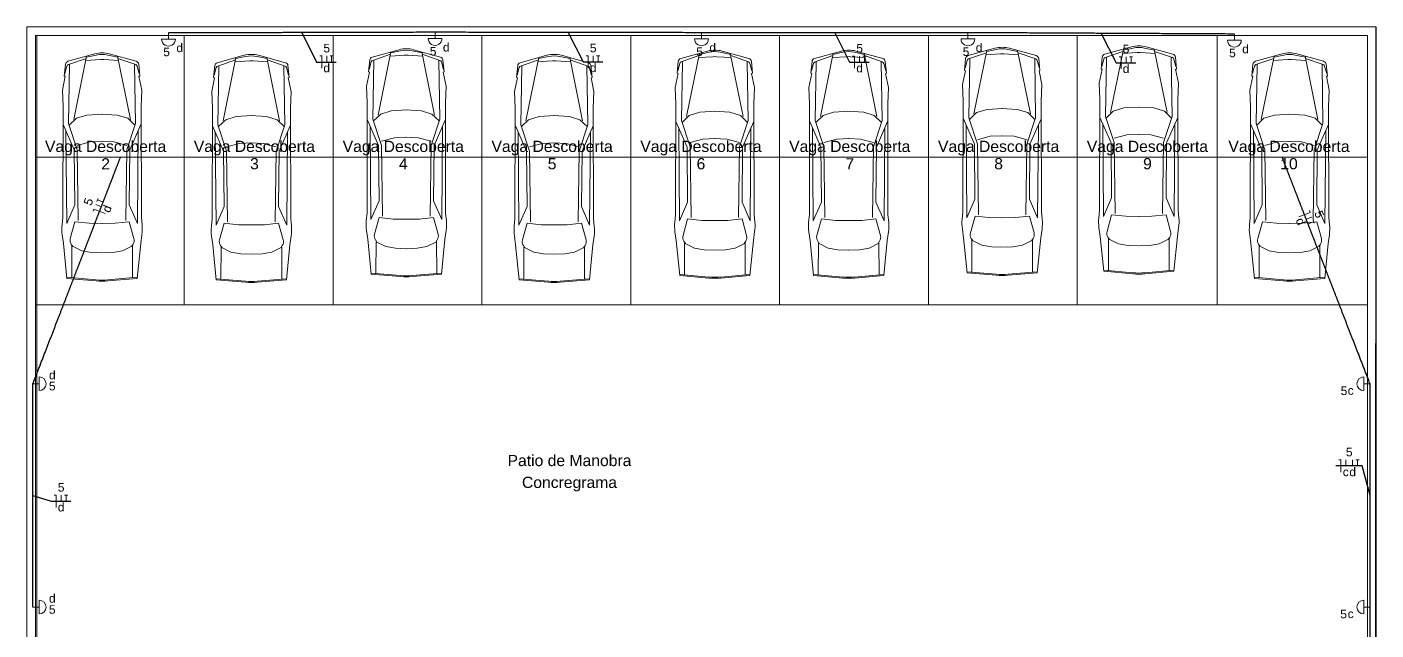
# Model space of a CAD drawing. Header units: inches. Extents: x -3 to 923, y -103 to 154.
# Drawn here: x 16.32 to 44.03, y 71.29 to 83.68 of the extents above; entities that cross this region are included whole.
import ezdxf

# ---------------------------------------------------------------- set-up
doc = ezdxf.new("R2010")
doc.units = ezdxf.units.IN
doc.header["$LTSCALE"] = 10
doc.header["$MEASUREMENT"] = 0
doc.linetypes.add('Dashed', pattern=[0.75, 0.5, -0.25])
for name, color, linetype, lineweight in [('BASE', 8, 'Continuous', 5), ('EL-Condutos', 4, 'Continuous', 30), ('EL-Fios', 9, 'Continuous', 20), ('EL-Textos fios', 2, 'Continuous', 30), ('EL-Textos pontos', 2, 'Continuous', 30), ('MOVEIS', 9, 'Continuous', 20), ('P-SIMBOL', 5, 'Continuous', 20), ('TEXTO', 2, 'Continuous', 20)]:
    doc.layers.add(name, color=color, linetype=linetype, lineweight=lineweight)
doc.styles.add('Arial', font='arial.ttf')

msp = doc.modelspace()

# ---------------------------------------------------------------- linework, layer by layer
msp.add_line((44.0078, 27.9408), (44.0308, 83.6808))
at = {"layer": 'BASE'}
for p, q in [((16.3168, 83.6808), (44.0308, 83.6808)), ((16.3168, 54.5708), (16.3168, 83.6808)), ((16.4898, 83.5078), (43.8578, 83.5078)), ((16.4898, 54.5708), (16.4898, 83.5078)), ((16.5171, 54.5708), (16.5171, 83.5078)), ((19.5473, 77.9698), (19.5473, 83.5078)), ((22.6048, 77.9698), (22.6048, 83.5078)), ((25.6623, 77.9698), (25.6623, 83.5078)), ((28.7198, 77.9698), (28.7198, 83.5078)), ((31.7778, 77.9698), (31.7778, 83.5078)), ((34.8353, 77.9698), (34.8353, 83.5078)), ((37.8928, 77.9698), (37.8928, 83.5078)), ((40.768, 77.9698), (40.768, 83.5078)), ((43.8578, 83.5078), (43.8578, 31.4023)), ((44.0308, 83.6808), (44.0308, 31.4023)), ((16.4898, 81.0078), (43.8578, 81.0078)), ((16.4898, 77.9698), (43.8578, 77.9698))]:
    msp.add_line(p, q, dxfattribs=at)
at = {"layer": 'EL-Condutos', "linetype": 'Continuous'}
for points in [[(24.7002, 83.5716), (24.4353, 83.5709), (24.1875, 83.5703), (23.9555, 83.5697), (23.7381, 83.5692), (23.5341, 83.5687), (23.3423, 83.5682), (23.1614, 83.5677), (22.9902, 83.5673), (22.8276, 83.5669), (22.6722, 83.5665), (22.523, 83.5661), (22.3786, 83.5657), (22.2378, 83.5654), (22.0995, 83.565), (21.9624, 83.5647), (21.8253, 83.5644), (21.687, 83.564), (21.5463, 83.5636), (21.4019, 83.5633), (21.2526, 83.5629), (21.0973, 83.5625), (20.9347, 83.5621), (20.7635, 83.5617), (20.5826, 83.5612), (20.3908, 83.5607), (20.1867, 83.5602), (19.9693, 83.5597), (19.7373, 83.5591), (19.4895, 83.5585), (19.2247, 83.5578)], [(30.1738, 83.5631), (29.909, 83.5635), (29.6613, 83.5639), (29.4294, 83.5643), (29.212, 83.5646), (29.0081, 83.5649), (28.8163, 83.5652), (28.6355, 83.5655), (28.4644, 83.5658), (28.3018, 83.566), (28.1465, 83.5662), (27.9973, 83.5665), (27.853, 83.5667), (27.7123, 83.5669), (27.574, 83.5671), (27.437, 83.5673), (27.2999, 83.5676), (27.1617, 83.5678), (27.021, 83.568), (26.8766, 83.5682), (26.7274, 83.5684), (26.5722, 83.5687), (26.4096, 83.5689), (26.2385, 83.5692), (26.0576, 83.5695), (25.8659, 83.5698), (25.6619, 83.5701), (25.4446, 83.5704), (25.2127, 83.5708), (24.9649, 83.5712), (24.7002, 83.5716)], [(35.6474, 83.5631), (35.3826, 83.5631), (35.1349, 83.5631), (34.903, 83.5631), (34.6856, 83.5631), (34.4817, 83.5631), (34.2899, 83.5631), (34.1091, 83.5631), (33.938, 83.5631), (33.7754, 83.5631), (33.6201, 83.5631), (33.4709, 83.5631), (33.3266, 83.5631), (33.1859, 83.5631), (33.0476, 83.5631), (32.9106, 83.5631), (32.7735, 83.5631), (32.6353, 83.5631), (32.4946, 83.5631), (32.3502, 83.5631), (32.201, 83.5631), (32.0458, 83.5631), (31.8832, 83.5631), (31.7121, 83.5631), (31.5312, 83.5631), (31.3395, 83.5631), (31.1355, 83.5631), (30.9182, 83.5631), (30.6863, 83.5631), (30.4385, 83.5631), (30.1738, 83.5631)], [(41.121, 83.5355), (40.8562, 83.5368), (40.6085, 83.5381), (40.3766, 83.5393), (40.1592, 83.5403), (39.9553, 83.5414), (39.7635, 83.5423), (39.5827, 83.5433), (39.4116, 83.5441), (39.249, 83.5449), (39.0937, 83.5457), (38.9445, 83.5465), (38.8002, 83.5472), (38.6595, 83.5479), (38.5212, 83.5486), (38.3842, 83.5493), (38.2471, 83.55), (38.1089, 83.5507), (37.9682, 83.5514), (37.8238, 83.5521), (37.6746, 83.5529), (37.5194, 83.5537), (37.3568, 83.5545), (37.1857, 83.5553), (37.0048, 83.5563), (36.8131, 83.5572), (36.6091, 83.5582), (36.3918, 83.5593), (36.1599, 83.5605), (35.9121, 83.5618), (35.6474, 83.5631)], [(16.4398, 71.7574), (16.4398, 71.9795), (16.4398, 72.1873), (16.4398, 72.3818), (16.4398, 72.5641), (16.4398, 72.7351), (16.4398, 72.896), (16.4398, 73.0476), (16.4398, 73.1911), (16.4398, 73.3275), (16.4398, 73.4577), (16.4398, 73.5829), (16.4398, 73.7039), (16.4398, 73.822), (16.4398, 73.9379), (16.4398, 74.0529), (16.4398, 74.1678), (16.4398, 74.2838), (16.4398, 74.4018), (16.4398, 74.5228), (16.4398, 74.648), (16.4398, 74.7782), (16.4398, 74.9146), (16.4398, 75.0581), (16.4398, 75.2098), (16.4398, 75.3706), (16.4398, 75.5417), (16.4398, 75.7239), (16.4398, 75.9185), (16.4398, 76.1262), (16.4398, 76.3483)], [(43.9078, 71.7579), (43.9078, 71.9799), (43.9078, 72.1876), (43.9078, 72.3821), (43.9078, 72.5643), (43.9078, 72.7353), (43.9078, 72.8961), (43.9078, 73.0478), (43.9078, 73.1912), (43.9078, 73.3276), (43.9078, 73.4578), (43.9078, 73.5829), (43.9078, 73.7039), (43.9078, 73.8219), (43.9078, 73.9378), (43.9078, 74.0528), (43.9078, 74.1677), (43.9078, 74.2836), (43.9078, 74.4016), (43.9078, 74.5226), (43.9078, 74.6477), (43.9078, 74.7779), (43.9078, 74.9143), (43.9078, 75.0577), (43.9078, 75.2094), (43.9078, 75.3702), (43.9078, 75.5412), (43.9078, 75.7234), (43.9078, 75.9179), (43.9078, 76.1256), (43.9078, 76.3476)], [(43.9078, 67.1606), (43.9078, 67.383), (43.9078, 67.591), (43.9078, 67.7858), (43.9078, 67.9684), (43.9078, 68.1397), (43.9078, 68.3007), (43.9078, 68.4526), (43.9078, 68.5963), (43.9078, 68.7329), (43.9078, 68.8633), (43.9078, 68.9886), (43.9078, 69.1099), (43.9078, 69.228), (43.9078, 69.3441), (43.9078, 69.4592), (43.9078, 69.5743), (43.9078, 69.6905), (43.9078, 69.8086), (43.9078, 69.9299), (43.9078, 70.0552), (43.9078, 70.1856), (43.9078, 70.3222), (43.9078, 70.4659), (43.9078, 70.6178), (43.9078, 70.7788), (43.9078, 70.9501), (43.9078, 71.1327), (43.9078, 71.3275), (43.9078, 71.5355), (43.9078, 71.7579)]]:
    msp.add_spline(points, degree=3, dxfattribs=at)
at = {"layer": 'EL-Condutos', "linetype": 'Dashed'}
for points in [[(16.4398, 76.3483), (16.5716, 76.6895), (16.6951, 77.0093), (16.8109, 77.309), (16.9196, 77.5903), (17.0216, 77.8546), (17.1178, 78.1034), (17.2085, 78.3383), (17.2944, 78.5606), (17.376, 78.7719), (17.454, 78.9738), (17.5288, 79.1676), (17.6012, 79.355), (17.6716, 79.5373), (17.7407, 79.7161), (17.809, 79.893), (17.8771, 80.0693), (17.9456, 80.2466), (18.0151, 80.4264), (18.086, 80.6101), (18.1592, 80.7994), (18.2349, 80.9956), (18.314, 81.2003), (18.3969, 81.415), (18.4843, 81.6411), (18.5767, 81.8802), (18.6746, 82.1338), (18.7787, 82.4034), (18.8896, 82.6904), (19.0078, 82.9963), (19.1339, 83.3227)], [(43.9078, 76.3476), (43.7759, 76.6878), (43.6523, 77.0066), (43.5364, 77.3055), (43.4277, 77.5859), (43.3255, 77.8494), (43.2293, 78.0975), (43.1386, 78.3316), (43.0526, 78.5533), (42.9709, 78.764), (42.8929, 78.9652), (42.818, 79.1585), (42.7456, 79.3453), (42.6751, 79.5271), (42.606, 79.7054), (42.5376, 79.8816), (42.4695, 80.0574), (42.4009, 80.2342), (42.3314, 80.4134), (42.2604, 80.5967), (42.1872, 80.7853), (42.1114, 80.981), (42.0323, 81.1851), (41.9493, 81.3991), (41.8619, 81.6246), (41.7694, 81.863), (41.6714, 82.1158), (41.5672, 82.3845), (41.4563, 82.6707), (41.338, 82.9757), (41.2118, 83.3011)]]:
    msp.add_spline(points, degree=3, dxfattribs=at)
at = {"layer": 'EL-Fios', "color": 5}
for p, q in [((22.3304, 83.0843), (22.3721, 83.0843)), ((22.3721, 82.8343), (22.3721, 83.0843)), ((22.4739, 82.9593), (22.4739, 83.0843)), ((22.5424, 83.0843), (22.6091, 83.0843)), ((22.5758, 82.9593), (22.5758, 83.0843)), ((27.805, 83.0869), (27.8466, 83.0869)), ((27.8466, 82.8369), (27.8466, 83.0869)), ((27.9485, 82.9619), (27.9485, 83.0869)), ((28.017, 83.0869), (28.0837, 83.0869)), ((28.0503, 82.9619), (28.0503, 83.0869)), ((33.2786, 83.0827), (33.3202, 83.0827)), ((33.3202, 82.8327), (33.3202, 83.0827)), ((33.4221, 82.9577), (33.4221, 83.0827)), ((33.4906, 83.0827), (33.5572, 83.0827)), ((33.5239, 82.9577), (33.5239, 83.0827)), ((38.7521, 83.0689), (38.7938, 83.0689)), ((38.7938, 82.8189), (38.7938, 83.0689)), ((38.8957, 82.9439), (38.8957, 83.0689)), ((38.9642, 83.0689), (39.0308, 83.0689)), ((38.9975, 82.9439), (38.9975, 83.0689)), ((17.7534, 80.096), (17.7775, 80.1582)), ((17.8821, 80.082), (17.7655, 80.1271)), ((17.677, 79.8982), (17.6921, 79.9371)), ((17.9253, 79.847), (17.6921, 79.9371)), ((17.8454, 79.987), (17.7288, 80.0321)), ((42.444, 79.7773), (42.6771, 79.8677)), ((42.662, 79.9066), (42.6771, 79.8677)), ((42.5973, 79.7276), (42.7139, 79.7727)), ((42.6342, 79.6326), (42.7507, 79.6778)), ((42.7387, 79.7089), (42.7628, 79.6467)), ((43.2663, 74.7825), (43.308, 74.7825)), ((43.308, 74.5325), (43.308, 74.7825)), ((43.4098, 74.6575), (43.4098, 74.7825)), ((43.551, 74.6575), (43.551, 74.7825)), ((43.6195, 74.7825), (43.6862, 74.7825)), ((43.6529, 74.6575), (43.6529, 74.7825)), ((16.8752, 74.0569), (16.9169, 74.0569)), ((16.9169, 73.8069), (16.9169, 74.0569)), ((17.0187, 73.9319), (17.0187, 74.0569)), ((17.0872, 74.0569), (17.1539, 74.0569)), ((17.1206, 73.9319), (17.1206, 74.0569))]:
    msp.add_line(p, q, dxfattribs=at)
at = {"layer": 'EL-Textos fios', "color": 3}
for p, q in [((21.9624, 83.5647), (22.2679, 82.9593)), ((27.437, 83.5673), (27.7425, 82.9619)), ((32.9106, 83.5631), (33.2161, 82.9577)), ((38.3842, 83.5493), (38.6896, 82.9439)), ((22.2679, 82.9593), (22.6716, 82.9593)), ((27.7425, 82.9619), (28.1462, 82.9619)), ((33.2161, 82.9577), (33.6197, 82.9577)), ((38.6896, 82.9439), (39.0933, 82.9439)), ((43.7487, 74.6575), (43.2038, 74.6575)), ((43.9078, 74.0527), (43.7487, 74.6575)), ((16.4398, 74.0528), (16.8127, 73.9319)), ((16.8127, 73.9319), (17.2164, 73.9319))]:
    msp.add_line(p, q, dxfattribs=at)
at = {"layer": 'MOVEIS'}
for p, q in [((23.4103, 83.0628), (23.9613, 83.2138)), ((23.7923, 83.1703), (23.5298, 81.8663)), ((23.7883, 83.1463), (23.9923, 83.1898)), ((24.4323, 83.1463), (24.2283, 83.1898)), ((24.8103, 83.0628), (24.2588, 83.2138)), ((24.4278, 83.1703), (24.6908, 81.8663)), ((29.7478, 83.0338), (30.2988, 83.1848)), ((30.1258, 83.1173), (30.3298, 83.1608)), ((30.7698, 83.1173), (30.5658, 83.1608)), ((31.1478, 83.0338), (30.5963, 83.1848)), ((32.4968, 83.0338), (33.0478, 83.1848)), ((32.8748, 83.1173), (33.0788, 83.1608)), ((33.5188, 83.1173), (33.3148, 83.1608)), ((33.8968, 83.0338), (33.3458, 83.1848)), ((35.6508, 83.0918), (36.2023, 83.2428)), ((36.0258, 83.1498), (35.6603, 83.0228)), ((36.0333, 83.1993), (35.7703, 81.8953)), ((36.0288, 83.1753), (36.2333, 83.2188)), ((36.6733, 83.1753), (36.4693, 83.2188)), ((37.0513, 83.0918), (36.4998, 83.2428)), ((36.6688, 83.1993), (36.9318, 81.8953)), ((36.6763, 83.1498), (37.0418, 83.0228)), ((38.4578, 83.1203), (39.0093, 83.2718)), ((38.8328, 83.1788), (38.4673, 83.0513)), ((38.8403, 83.2278), (38.5778, 81.9238)), ((39.1233, 83.1568), (38.8228, 83.1383)), ((38.8358, 83.2038), (39.0403, 83.2478)), ((39.1928, 83.1568), (39.4933, 83.1383)), ((39.4803, 83.2038), (39.2763, 83.2478)), ((39.8583, 83.1203), (39.3068, 83.2718)), ((39.4758, 83.2278), (39.7388, 81.9238)), ((39.4833, 83.1788), (39.8493, 83.0513)), ((17.0833, 82.6713), (17.1078, 82.9153)), ((17.1388, 82.8748), (17.0963, 82.7213)), ((17.1593, 82.9758), (17.7108, 83.1268)), ((17.5343, 83.0343), (17.1688, 82.9068)), ((17.1918, 82.9093), (17.1728, 81.6988)), ((17.5418, 83.0833), (17.2788, 81.7793)), ((17.8248, 83.0123), (17.5243, 82.9938)), ((17.5373, 83.0593), (17.7418, 83.1028)), ((17.8943, 83.0123), (18.1948, 82.9938)), ((18.1818, 83.0593), (17.9773, 83.1028)), ((18.5598, 82.9758), (18.0083, 83.1268)), ((18.1773, 83.0833), (18.4403, 81.7793)), ((18.1848, 83.0343), (18.5503, 82.9068)), ((18.5273, 82.9093), (18.5463, 81.6988)), ((18.5803, 82.8748), (18.6228, 82.7213)), ((18.6358, 82.6713), (18.6113, 82.9153)), ((20.1508, 82.6423), (20.1753, 82.8863)), ((20.2268, 82.9468), (20.7783, 83.0978)), ((20.6018, 83.0053), (20.2358, 82.8778)), ((20.2593, 82.8803), (20.2403, 81.6698)), ((20.6093, 83.0543), (20.3463, 81.7503)), ((20.8923, 82.9833), (20.5918, 82.9648)), ((20.6048, 83.0303), (20.8088, 83.0738)), ((20.9618, 82.9833), (21.2623, 82.9648)), ((21.2493, 83.0303), (21.0448, 83.0738)), ((21.6273, 82.9468), (21.0758, 83.0978)), ((21.2448, 83.0543), (21.5073, 81.7503)), ((21.2523, 83.0053), (21.6178, 82.8778)), ((21.5948, 82.8803), (21.6138, 81.6698)), ((21.7033, 82.6423), (21.6783, 82.8863)), ((23.3338, 82.7583), (23.3588, 83.0018)), ((23.3898, 82.9618), (23.3473, 82.8083)), ((23.7848, 83.1213), (23.4193, 82.9938)), ((23.4428, 82.9958), (23.4233, 81.7853)), ((24.0758, 83.0988), (23.7748, 83.0803)), ((24.1448, 83.0988), (24.4453, 83.0803)), ((24.4358, 83.1213), (24.8013, 82.9938)), ((24.7778, 82.9958), (24.7968, 81.7853)), ((24.8308, 82.9618), (24.8733, 82.8083)), ((24.8863, 82.7583), (24.8618, 83.0018)), ((26.3723, 82.6423), (26.3973, 82.8863)), ((26.4488, 82.9468), (26.9998, 83.0978)), ((26.8233, 83.0053), (26.4578, 82.8778)), ((26.4813, 82.8803), (26.4618, 81.6698)), ((26.8308, 83.0543), (26.5683, 81.7503)), ((27.1143, 82.9833), (26.8133, 82.9648)), ((26.8268, 83.0303), (27.0308, 83.0738)), ((27.1833, 82.9833), (27.4838, 82.9648)), ((27.4708, 83.0303), (27.2668, 83.0738)), ((27.8488, 82.9468), (27.2978, 83.0978)), ((27.4663, 83.0543), (27.7293, 81.7503)), ((27.4743, 83.0053), (27.8398, 82.8778)), ((27.8163, 82.8803), (27.8353, 81.6698)), ((27.9248, 82.6423), (27.9003, 82.8863)), ((29.6713, 82.7293), (29.6963, 82.9728)), ((29.7268, 82.9328), (29.6848, 82.7793)), ((30.1223, 83.0923), (29.7568, 82.9648)), ((29.7803, 82.9668), (29.7608, 81.7563)), ((30.1298, 83.1413), (29.8673, 81.8373)), ((30.4133, 83.0698), (30.1123, 83.0513)), ((30.4823, 83.0698), (30.7828, 83.0513)), ((30.7653, 83.1413), (31.0283, 81.8373)), ((30.7733, 83.0923), (31.1388, 82.9648)), ((31.1153, 82.9668), (31.1343, 81.7563)), ((31.1683, 82.9328), (31.2108, 82.7793)), ((31.2238, 82.7293), (31.1993, 82.9728)), ((32.4208, 82.7293), (32.4453, 82.9728)), ((32.4763, 82.9328), (32.4338, 82.7793)), ((32.8713, 83.0923), (32.5058, 82.9648)), ((32.5293, 82.9668), (32.5103, 81.7563)), ((32.8793, 83.1413), (32.6163, 81.8373)), ((33.1623, 83.0698), (32.8618, 83.0513)), ((33.2313, 83.0698), (33.5323, 83.0513)), ((33.5148, 83.1413), (33.7773, 81.8373)), ((33.5223, 83.0923), (33.8878, 82.9648)), ((33.8643, 82.9668), (33.8838, 81.7563)), ((33.9173, 82.9328), (33.9598, 82.7793)), ((33.9733, 82.7293), (33.9483, 82.9728)), ((35.5748, 82.7868), (35.5993, 83.0308)), ((35.6303, 82.9908), (35.5878, 82.8373)), ((35.6833, 83.0248), (35.6643, 81.8143)), ((36.3163, 83.1278), (36.0158, 83.1093)), ((36.3858, 83.1278), (36.6863, 83.1093)), ((37.0188, 83.0248), (37.0378, 81.8143)), ((37.0718, 82.9908), (37.1143, 82.8373)), ((37.1273, 82.7868), (37.1028, 83.0308)), ((38.3818, 82.8158), (38.4068, 83.0598)), ((38.4373, 83.0198), (38.3948, 82.8658)), ((38.4908, 83.0538), (38.4713, 81.8433)), ((39.8258, 83.0538), (39.8448, 81.8433)), ((39.8788, 83.0198), (39.9213, 82.8658)), ((39.9343, 82.8158), (39.9098, 83.0598)), ((41.4783, 82.6713), (41.5028, 82.9153)), ((41.5338, 82.8748), (41.4913, 82.7213)), ((41.5543, 82.9758), (42.1058, 83.1268)), ((41.9293, 83.0343), (41.5638, 82.9068)), ((41.5868, 82.9093), (41.5678, 81.6988)), ((41.9368, 83.0833), (41.6738, 81.7793)), ((42.2198, 83.0123), (41.9193, 82.9938)), ((41.9323, 83.0593), (42.1368, 83.1028)), ((42.2893, 83.0123), (42.5898, 82.9938)), ((42.5768, 83.0593), (42.3723, 83.1028)), ((42.9548, 82.9758), (42.4033, 83.1268)), ((42.5723, 83.0833), (42.8353, 81.7793)), ((42.5798, 83.0343), (42.9453, 82.9068)), ((42.9223, 82.9093), (42.9413, 81.6988)), ((42.9753, 82.8748), (43.0178, 82.7213)), ((43.0308, 82.6713), (43.0063, 82.9153)), ((17.0438, 82.3803), (17.1033, 82.6663)), ((17.1033, 82.6663), (17.0833, 82.6713)), ((18.6158, 82.6663), (18.6358, 82.6713)), ((18.6748, 82.3803), (18.6158, 82.6663)), ((20.1113, 82.3513), (20.1708, 82.6373)), ((20.1708, 82.6373), (20.1508, 82.6423)), ((20.2063, 82.8458), (20.1638, 82.6923)), ((21.6478, 82.8458), (21.6903, 82.6923)), ((21.6833, 82.6373), (21.7033, 82.6423)), ((21.7423, 82.3513), (21.6833, 82.6373)), ((23.2948, 82.4673), (23.3543, 82.7533)), ((23.3543, 82.7533), (23.3338, 82.7583)), ((24.8663, 82.7533), (24.8863, 82.7583)), ((24.9258, 82.4673), (24.8663, 82.7533)), ((26.3333, 82.3513), (26.3928, 82.6373)), ((26.3928, 82.6373), (26.3723, 82.6423)), ((26.4278, 82.8458), (26.3858, 82.6923)), ((27.8693, 82.8458), (27.9118, 82.6923)), ((27.9048, 82.6373), (27.9248, 82.6423)), ((27.9643, 82.3513), (27.9048, 82.6373)), ((29.6323, 82.4383), (29.6913, 82.7243)), ((29.6913, 82.7243), (29.6713, 82.7293)), ((31.2038, 82.7243), (31.2238, 82.7293)), ((31.2633, 82.4383), (31.2038, 82.7243)), ((32.3813, 82.4383), (32.4408, 82.7243)), ((32.4408, 82.7243), (32.4208, 82.7293)), ((33.9528, 82.7243), (33.9733, 82.7293)), ((34.0123, 82.4383), (33.9528, 82.7243)), ((35.5358, 82.4963), (35.5948, 82.7823)), ((35.5948, 82.7823), (35.5748, 82.7868)), ((37.1073, 82.7823), (37.1273, 82.7868)), ((37.1668, 82.4963), (37.1073, 82.7823)), ((38.3428, 82.5253), (38.4018, 82.8113)), ((38.4018, 82.8113), (38.3818, 82.8158)), ((39.9143, 82.8113), (39.9343, 82.8158)), ((39.9738, 82.5253), (39.9143, 82.8113)), ((41.4393, 82.3803), (41.4983, 82.6663)), ((41.4983, 82.6663), (41.4783, 82.6713)), ((43.0108, 82.6663), (43.0308, 82.6713)), ((43.0703, 82.3803), (43.0108, 82.6663)), ((17.0583, 82.0428), (17.0438, 82.3803)), ((18.6608, 82.0428), (18.6748, 82.3803)), ((20.1253, 82.0138), (20.1113, 82.3513)), ((21.7283, 82.0138), (21.7423, 82.3513)), ((23.3088, 82.1293), (23.2948, 82.4673)), ((24.9118, 82.1293), (24.9258, 82.4673)), ((26.3473, 82.0138), (26.3333, 82.3513)), ((27.9503, 82.0138), (27.9643, 82.3513)), ((29.6463, 82.1003), (29.6323, 82.4383)), ((31.2493, 82.1003), (31.2633, 82.4383)), ((32.3953, 82.1003), (32.3813, 82.4383)), ((33.9983, 82.1003), (34.0123, 82.4383)), ((35.5498, 82.1583), (35.5358, 82.4963)), ((37.1528, 82.1583), (37.1668, 82.4963)), ((38.3568, 82.1873), (38.3428, 82.5253)), ((39.9598, 82.1873), (39.9738, 82.5253)), ((41.4533, 82.0428), (41.4393, 82.3803)), ((43.0558, 82.0428), (43.0703, 82.3803)), ((17.0518, 79.7648), (17.0583, 82.0428)), ((18.6673, 79.7648), (18.6608, 82.0428)), ((23.3028, 79.8518), (23.3088, 82.1293)), ((24.9178, 79.8518), (24.9118, 82.1293)), ((29.6403, 79.8228), (29.6463, 82.1003)), ((31.2553, 79.8228), (31.2493, 82.1003)), ((32.3893, 79.8228), (32.3953, 82.1003)), ((34.0048, 79.8228), (33.9983, 82.1003)), ((35.5433, 79.8808), (35.5498, 82.1583)), ((37.1588, 79.8808), (37.1528, 82.1583)), ((38.3503, 79.9093), (38.3568, 82.1873)), ((39.1733, 82.0343), (38.8473, 82.0163)), ((39.1433, 82.0343), (39.4688, 82.0163)), ((39.9658, 79.9093), (39.9598, 82.1873)), ((41.4468, 79.7648), (41.4533, 82.0428)), ((43.0623, 79.7648), (43.0558, 82.0428)), ((17.3328, 81.8038), (17.1863, 81.6623)), ((17.5488, 81.8713), (17.3328, 81.8038)), ((17.8743, 81.8893), (17.5488, 81.8713)), ((17.8443, 81.8893), (18.1703, 81.8713)), ((18.1703, 81.8713), (18.3863, 81.8038)), ((18.3863, 81.8038), (18.5328, 81.6623)), ((20.1193, 79.7358), (20.1253, 82.0138)), ((20.4003, 81.7748), (20.2538, 81.6333)), ((20.6163, 81.8423), (20.4003, 81.7748)), ((20.9418, 81.8603), (20.6163, 81.8423)), ((20.9118, 81.8603), (21.2378, 81.8423)), ((21.2378, 81.8423), (21.4538, 81.7748)), ((21.4538, 81.7748), (21.6003, 81.6333)), ((21.7348, 79.7358), (21.7283, 82.0138)), ((23.3123, 81.7638), (23.5398, 81.2418)), ((23.4233, 81.7853), (23.6013, 81.2448)), ((23.5833, 81.8908), (23.4368, 81.7488)), ((23.7993, 81.9583), (23.5833, 81.8908)), ((24.1253, 81.9763), (23.7993, 81.9583)), ((24.0953, 81.9763), (24.4213, 81.9583)), ((24.4213, 81.9583), (24.6373, 81.8908)), ((24.7968, 81.7853), (24.6188, 81.2448)), ((24.6373, 81.8908), (24.7838, 81.7488)), ((24.9083, 81.7638), (24.6808, 81.2418)), ((26.3413, 79.7358), (26.3473, 82.0138)), ((26.6218, 81.7748), (26.4753, 81.6333)), ((26.8378, 81.8423), (26.6218, 81.7748)), ((27.1638, 81.8603), (26.8378, 81.8423)), ((27.1338, 81.8603), (27.4593, 81.8423)), ((27.4593, 81.8423), (27.6753, 81.7748)), ((27.6753, 81.7748), (27.8223, 81.6333)), ((27.9563, 79.7358), (27.9503, 82.0138)), ((29.9208, 81.8618), (29.7743, 81.7198)), ((30.1368, 81.9293), (29.9208, 81.8618)), ((30.4628, 81.9473), (30.1368, 81.9293)), ((30.4328, 81.9473), (30.7583, 81.9293)), ((30.7583, 81.9293), (30.9743, 81.8618)), ((30.9743, 81.8618), (31.1213, 81.7198)), ((32.6703, 81.8618), (32.5233, 81.7198)), ((32.8858, 81.9293), (32.6703, 81.8618)), ((33.2118, 81.9473), (32.8858, 81.9293)), ((33.1818, 81.9473), (33.5078, 81.9293)), ((33.5078, 81.9293), (33.7238, 81.8618)), ((33.7238, 81.8618), (33.8703, 81.7198)), ((35.5533, 81.7928), (35.7808, 81.2708)), ((35.6643, 81.8143), (35.8423, 81.2738)), ((35.8243, 81.9198), (35.6778, 81.7778)), ((36.0403, 81.9873), (35.8243, 81.9198)), ((36.3663, 82.0053), (36.0403, 81.9873)), ((36.3363, 82.0053), (36.6618, 81.9873)), ((36.6618, 81.9873), (36.8778, 81.9198)), ((37.0378, 81.8143), (36.8598, 81.2738)), ((36.8778, 81.9198), (37.0243, 81.7778)), ((37.1493, 81.7928), (36.9218, 81.2708)), ((38.3603, 81.8218), (38.5878, 81.2998)), ((38.4713, 81.8433), (38.6493, 81.3028)), ((38.6313, 81.9483), (38.4848, 81.8068)), ((38.8473, 82.0163), (38.6313, 81.9483)), ((39.4688, 82.0163), (39.6848, 81.9483)), ((39.8448, 81.8433), (39.6668, 81.3028)), ((39.6848, 81.9483), (39.8313, 81.8068)), ((39.9563, 81.8218), (39.7288, 81.2998)), ((41.7278, 81.8038), (41.5813, 81.6623)), ((41.9438, 81.8713), (41.7278, 81.8038)), ((42.2698, 81.8893), (41.9438, 81.8713)), ((42.2393, 81.8893), (42.5653, 81.8713)), ((42.5653, 81.8713), (42.7813, 81.8038)), ((42.7813, 81.8038), (42.9278, 81.6623)), ((17.0618, 81.6773), (17.2893, 81.1548)), ((17.1333, 79.6393), (17.1168, 81.5503)), ((17.1728, 81.6988), (17.3508, 81.1578)), ((18.5463, 81.6988), (18.3683, 81.1578)), ((18.6573, 81.6773), (18.4298, 81.1548)), ((18.5858, 79.6393), (18.6023, 81.5503)), ((20.1288, 81.6483), (20.3563, 81.1258)), ((20.2008, 79.6103), (20.1843, 81.5213)), ((20.2403, 81.6698), (20.4183, 81.1288)), ((21.6138, 81.6698), (21.4358, 81.1288)), ((21.7248, 81.6483), (21.4973, 81.1258)), ((21.6533, 79.6103), (21.6693, 81.5213)), ((23.3838, 79.7263), (23.3678, 81.6368)), ((24.8363, 79.7263), (24.8528, 81.6368)), ((26.3508, 81.6483), (26.5783, 81.1258)), ((26.4223, 79.6103), (26.4063, 81.5213)), ((26.4618, 81.6698), (26.6398, 81.1288)), ((27.8353, 81.6698), (27.6578, 81.1288)), ((27.9468, 81.6483), (27.7193, 81.1258)), ((27.8748, 79.6103), (27.8913, 81.5213)), ((29.6498, 81.7348), (29.8773, 81.2128)), ((29.7213, 79.6973), (29.7053, 81.6083)), ((29.7608, 81.7563), (29.9388, 81.2158)), ((31.1343, 81.7563), (30.9563, 81.2158)), ((31.2458, 81.7348), (31.0183, 81.2128)), ((31.1738, 79.6973), (31.1903, 81.6083)), ((32.3988, 81.7348), (32.6263, 81.2128)), ((32.4708, 79.6973), (32.4543, 81.6083)), ((32.5103, 81.7563), (32.6878, 81.2158)), ((33.8838, 81.7563), (33.7058, 81.2158)), ((33.9948, 81.7348), (33.7673, 81.2128)), ((33.9233, 79.6973), (33.9393, 81.6083)), ((35.6248, 79.7548), (35.6088, 81.6658)), ((37.0773, 79.7548), (37.0938, 81.6658)), ((38.4318, 79.7838), (38.4158, 81.6948)), ((39.8843, 79.7838), (39.9008, 81.6948)), ((41.4568, 81.6773), (41.6843, 81.1548)), ((41.5283, 79.6393), (41.5118, 81.5503)), ((41.5678, 81.6988), (41.7458, 81.1578)), ((42.9413, 81.6988), (42.7633, 81.1578)), ((43.0523, 81.6773), (42.8248, 81.1548)), ((42.9808, 79.6393), (42.9973, 81.5503)), ((17.6143, 81.3178), (17.3493, 81.2478)), ((17.8713, 81.3278), (17.6143, 81.3178)), ((17.8473, 81.3278), (18.1048, 81.3178)), ((18.1048, 81.3178), (18.3693, 81.2478)), ((20.6818, 81.2888), (20.4168, 81.2188)), ((20.9388, 81.2988), (20.6818, 81.2888)), ((20.9148, 81.2988), (21.1723, 81.2888)), ((21.1723, 81.2888), (21.4368, 81.2188)), ((23.5398, 81.2418), (23.5508, 80.1093)), ((23.8653, 81.4048), (23.6003, 81.3348)), ((23.6013, 81.2448), (23.6223, 79.7903)), ((24.1223, 81.4148), (23.8653, 81.4048)), ((24.0983, 81.4148), (24.3553, 81.4048)), ((24.3553, 81.4048), (24.6203, 81.3348)), ((24.6188, 81.2448), (24.5983, 79.7903)), ((24.6808, 81.2418), (24.6698, 80.1093)), ((26.9038, 81.2888), (26.6388, 81.2188)), ((27.1608, 81.2988), (26.9038, 81.2888)), ((27.1368, 81.2988), (27.3938, 81.2888)), ((27.3938, 81.2888), (27.6588, 81.2188)), ((29.8773, 81.2128), (29.8883, 80.0803)), ((30.2028, 81.3758), (29.9378, 81.3058)), ((29.9388, 81.2158), (29.9598, 79.7613)), ((30.4598, 81.3858), (30.2028, 81.3758)), ((30.4358, 81.3858), (30.6928, 81.3758)), ((30.6928, 81.3758), (30.9578, 81.3058)), ((30.9563, 81.2158), (30.9358, 79.7613)), ((31.0183, 81.2128), (31.0073, 80.0803)), ((32.6263, 81.2128), (32.6373, 80.0803)), ((32.9518, 81.3758), (32.6868, 81.3058)), ((32.6878, 81.2158), (32.7088, 79.7613)), ((33.2088, 81.3858), (32.9518, 81.3758)), ((33.1848, 81.3858), (33.4418, 81.3758)), ((33.4418, 81.3758), (33.7068, 81.3058)), ((33.7058, 81.2158), (33.6848, 79.7613)), ((33.7673, 81.2128), (33.7563, 80.0803)), ((35.7808, 81.2708), (35.7913, 80.1383)), ((36.1063, 81.4338), (35.8413, 81.3638)), ((35.8423, 81.2738), (35.8633, 79.8193)), ((36.3633, 81.4438), (36.1063, 81.4338)), ((36.3393, 81.4438), (36.5963, 81.4338)), ((36.5963, 81.4338), (36.8613, 81.3638)), ((36.8598, 81.2738), (36.8393, 79.8193)), ((36.9218, 81.2708), (36.9108, 80.1383)), ((38.5878, 81.2998), (38.5988, 80.1668)), ((38.9133, 81.4623), (38.6483, 81.3928)), ((38.6493, 81.3028), (38.6703, 79.8483)), ((39.1703, 81.4728), (38.9133, 81.4623)), ((39.1463, 81.4728), (39.4033, 81.4623)), ((39.4033, 81.4623), (39.6683, 81.3928)), ((39.6668, 81.3028), (39.6463, 79.8483)), ((39.7288, 81.2998), (39.7178, 80.1668)), ((42.0093, 81.3178), (41.7448, 81.2478)), ((42.2668, 81.3278), (42.0093, 81.3178)), ((42.2428, 81.3278), (42.4998, 81.3178)), ((42.4998, 81.3178), (42.7648, 81.2478)), ((17.2893, 81.1548), (17.2998, 80.0223)), ((17.3508, 81.1578), (17.3713, 79.7033)), ((18.3683, 81.1578), (18.3478, 79.7033)), ((18.4298, 81.1548), (18.4193, 80.0223)), ((20.3563, 81.1258), (20.3673, 79.9933)), ((20.4183, 81.1288), (20.4388, 79.6743)), ((21.4358, 81.1288), (21.4148, 79.6743)), ((21.4973, 81.1258), (21.4863, 79.9933)), ((26.5783, 81.1258), (26.5893, 79.9933)), ((26.6398, 81.1288), (26.6608, 79.6743)), ((27.6578, 81.1288), (27.6368, 79.6743)), ((27.7193, 81.1258), (27.7083, 79.9933)), ((41.6843, 81.1548), (41.6948, 80.0223)), ((41.7458, 81.1578), (41.7663, 79.7033)), ((42.7633, 81.1578), (42.7428, 79.7033)), ((42.8248, 81.1548), (42.8143, 80.0223)), ((23.5508, 80.1093), (23.3838, 79.7263)), ((24.6698, 80.1093), (24.8363, 79.7263)), ((35.7913, 80.1383), (35.6248, 79.7548)), ((36.9108, 80.1383), (37.0773, 79.7548)), ((38.5988, 80.1668), (38.4318, 79.7838)), ((39.7178, 80.1668), (39.8843, 79.7838)), ((17.2998, 80.0223), (17.1333, 79.6393)), ((18.4193, 80.0223), (18.5858, 79.6393)), ((20.3673, 79.9933), (20.2008, 79.6103)), ((21.4863, 79.9933), (21.6533, 79.6103)), ((23.2873, 79.6998), (23.3028, 79.8518)), ((24.9328, 79.6998), (24.9178, 79.8518)), ((26.5893, 79.9933), (26.4223, 79.6103)), ((27.7083, 79.9933), (27.8748, 79.6103)), ((29.6248, 79.6713), (29.6403, 79.8228)), ((29.8883, 80.0803), (29.7213, 79.6973)), ((31.0073, 80.0803), (31.1738, 79.6973)), ((31.2703, 79.6713), (31.2553, 79.8228)), ((32.3743, 79.6713), (32.3893, 79.8228)), ((32.6373, 80.0803), (32.4708, 79.6973)), ((33.7563, 80.0803), (33.9233, 79.6973)), ((34.0193, 79.6713), (34.0048, 79.8228)), ((35.5283, 79.7288), (35.5433, 79.8808)), ((37.1738, 79.7288), (37.1588, 79.8808)), ((38.3353, 79.7578), (38.3503, 79.9093)), ((38.5998, 79.8223), (38.5048, 79.4788)), ((38.8908, 79.7903), (38.5998, 79.8223)), ((39.4253, 79.7903), (39.7163, 79.8223)), ((39.7163, 79.8223), (39.8118, 79.4788)), ((39.9808, 79.7578), (39.9658, 79.9093)), ((41.6948, 80.0223), (41.5283, 79.6393)), ((42.8143, 80.0223), (42.9808, 79.6393)), ((17.0368, 79.6133), (17.0518, 79.7648)), ((17.3013, 79.6778), (17.2058, 79.3338)), ((17.5923, 79.6458), (17.3013, 79.6778)), ((17.8683, 79.6423), (17.5923, 79.6458)), ((17.8503, 79.6423), (18.1268, 79.6458)), ((18.1268, 79.6458), (18.4178, 79.6778)), ((18.4178, 79.6778), (18.5128, 79.3338)), ((18.6823, 79.6133), (18.6673, 79.7648)), ((20.1043, 79.5843), (20.1193, 79.7358)), ((20.3688, 79.6488), (20.2733, 79.3048)), ((20.6598, 79.6168), (20.3688, 79.6488)), ((20.9358, 79.6133), (20.6598, 79.6168)), ((20.9178, 79.6133), (21.1943, 79.6168)), ((21.1943, 79.6168), (21.4853, 79.6488)), ((21.4853, 79.6488), (21.5803, 79.3048)), ((21.7498, 79.5843), (21.7348, 79.7358)), ((23.5518, 79.7643), (23.4568, 79.4208)), ((23.8428, 79.7323), (23.5518, 79.7643)), ((24.1193, 79.7293), (23.8428, 79.7323)), ((24.1013, 79.7293), (24.3773, 79.7323)), ((24.3773, 79.7323), (24.6683, 79.7643)), ((24.6683, 79.7643), (24.7638, 79.4208)), ((26.3263, 79.5843), (26.3413, 79.7358)), ((26.5903, 79.6488), (26.4953, 79.3048)), ((26.8813, 79.6168), (26.5903, 79.6488)), ((27.1578, 79.6133), (26.8813, 79.6168)), ((27.1398, 79.6133), (27.4158, 79.6168)), ((27.4158, 79.6168), (27.7068, 79.6488)), ((27.7068, 79.6488), (27.8023, 79.3048)), ((27.9713, 79.5843), (27.9563, 79.7358)), ((29.8893, 79.7353), (29.7943, 79.3918)), ((30.1803, 79.7038), (29.8893, 79.7353)), ((30.4568, 79.7003), (30.1803, 79.7038)), ((30.4388, 79.7003), (30.7148, 79.7038)), ((30.7148, 79.7038), (31.0058, 79.7353)), ((31.0058, 79.7353), (31.1013, 79.3918)), ((32.6388, 79.7353), (32.5433, 79.3918)), ((32.9298, 79.7038), (32.6388, 79.7353)), ((33.2058, 79.7003), (32.9298, 79.7038)), ((33.1878, 79.7003), (33.4643, 79.7038)), ((33.4643, 79.7038), (33.7553, 79.7353)), ((33.7553, 79.7353), (33.8503, 79.3918)), ((35.7928, 79.7933), (35.6978, 79.4498)), ((36.0838, 79.7613), (35.7928, 79.7933)), ((36.3603, 79.7578), (36.0838, 79.7613)), ((36.3423, 79.7578), (36.6183, 79.7613)), ((36.6183, 79.7613), (36.9093, 79.7933)), ((36.9093, 79.7933), (37.0048, 79.4498)), ((38.3653, 79.3758), (38.3398, 79.5568)), ((39.1673, 79.7868), (38.8908, 79.7903)), ((39.1493, 79.7868), (39.4253, 79.7903)), ((39.9508, 79.3758), (39.9763, 79.5568)), ((41.4318, 79.6133), (41.4468, 79.7648)), ((41.6963, 79.6778), (41.6013, 79.3338)), ((41.9873, 79.6458), (41.6963, 79.6778)), ((42.2633, 79.6423), (41.9873, 79.6458)), ((42.2458, 79.6423), (42.5218, 79.6458)), ((42.5218, 79.6458), (42.8128, 79.6778)), ((42.8128, 79.6778), (42.9078, 79.3338)), ((43.0773, 79.6133), (43.0623, 79.7648)), ((17.0668, 79.2313), (17.0413, 79.4118)), ((18.6523, 79.2313), (18.6778, 79.4118)), ((20.1343, 79.2023), (20.1088, 79.3828)), ((21.7198, 79.2023), (21.7453, 79.3828)), ((23.3178, 79.3183), (23.2918, 79.4988)), ((23.3888, 78.6008), (23.3178, 79.3183)), ((23.4753, 79.3048), (23.5068, 79.2583)), ((23.4878, 79.2673), (23.4858, 78.6178)), ((23.4878, 79.2673), (23.6913, 79.1663)), ((24.7328, 79.2673), (24.5293, 79.1663)), ((24.7453, 79.3048), (24.7138, 79.2583)), ((24.7328, 79.2673), (24.7348, 78.6178)), ((24.8318, 78.6008), (24.9028, 79.3183)), ((24.9028, 79.3183), (24.9283, 79.4988)), ((26.3558, 79.2023), (26.3303, 79.3828)), ((27.9413, 79.2023), (27.9668, 79.3828)), ((29.6548, 79.2893), (29.6293, 79.4698)), ((29.7263, 78.5718), (29.6548, 79.2893)), ((29.8128, 79.2758), (29.8438, 79.2293)), ((31.0828, 79.2758), (31.0513, 79.2293)), ((31.1693, 78.5718), (31.2403, 79.2893)), ((31.2403, 79.2893), (31.2658, 79.4698)), ((32.4043, 79.2893), (32.3788, 79.4698)), ((32.4753, 78.5718), (32.4043, 79.2893)), ((32.5618, 79.2758), (32.5933, 79.2293)), ((33.8318, 79.2758), (33.8008, 79.2293)), ((33.9183, 78.5718), (33.9893, 79.2893)), ((33.9893, 79.2893), (34.0153, 79.4698)), ((35.5583, 79.3468), (35.5328, 79.5278)), ((35.6293, 78.6298), (35.5583, 79.3468)), ((35.7158, 79.3338), (35.7473, 79.2873)), ((35.7288, 79.2963), (35.7263, 78.6468)), ((35.7288, 79.2963), (35.9323, 79.1953)), ((36.9733, 79.2963), (36.7703, 79.1953)), ((36.9863, 79.3338), (36.9548, 79.2873)), ((36.9733, 79.2963), (36.9758, 78.6468)), ((37.0728, 78.6298), (37.1438, 79.3468)), ((37.1438, 79.3468), (37.1693, 79.5278)), ((38.4368, 78.6583), (38.3653, 79.3758)), ((38.5233, 79.3628), (38.5543, 79.3158)), ((38.5358, 79.3253), (38.5333, 78.6758)), ((38.5358, 79.3253), (38.7393, 79.2243)), ((39.7803, 79.3253), (39.5773, 79.2243)), ((39.7933, 79.3628), (39.7618, 79.3158)), ((39.7803, 79.3253), (39.7828, 78.6758)), ((39.8798, 78.6583), (39.9508, 79.3758)), ((41.4618, 79.2313), (41.4363, 79.4118)), ((43.0473, 79.2313), (43.0728, 79.4118)), ((17.1378, 78.5138), (17.0668, 79.2313)), ((17.2243, 79.2183), (17.2558, 79.1713)), ((17.2373, 79.1803), (17.2348, 78.5308)), ((17.2373, 79.1803), (17.4403, 79.0793)), ((17.4403, 79.0793), (17.6393, 79.0453)), ((17.6393, 79.0453), (17.8528, 79.0363)), ((18.0798, 79.0453), (17.8663, 79.0363)), ((18.2788, 79.0793), (18.0798, 79.0453)), ((18.4818, 79.1803), (18.2788, 79.0793)), ((18.4948, 79.2183), (18.4633, 79.1713)), ((18.4818, 79.1803), (18.4843, 78.5308)), ((18.5813, 78.5138), (18.6523, 79.2313)), ((20.2053, 78.4848), (20.1343, 79.2023)), ((20.2918, 79.1893), (20.3233, 79.1423)), ((20.3048, 79.1518), (20.3023, 78.5018)), ((20.3048, 79.1518), (20.5078, 79.0503)), ((20.5078, 79.0503), (20.7068, 79.0163)), ((20.7068, 79.0163), (20.9203, 79.0078)), ((21.1473, 79.0163), (20.9338, 79.0078)), ((21.3458, 79.0503), (21.1473, 79.0163)), ((21.5493, 79.1518), (21.3458, 79.0503)), ((21.5618, 79.1893), (21.5308, 79.1423)), ((21.5493, 79.1518), (21.5518, 78.5018)), ((21.6488, 78.4848), (21.7198, 79.2023)), ((23.6913, 79.1663), (23.8903, 79.1318)), ((23.8903, 79.1318), (24.1033, 79.1233)), ((24.3303, 79.1318), (24.1168, 79.1233)), ((24.5293, 79.1663), (24.3303, 79.1318)), ((26.4273, 78.4848), (26.3558, 79.2023)), ((26.5138, 79.1893), (26.5448, 79.1423)), ((26.5263, 79.1518), (26.5238, 78.5018)), ((26.5263, 79.1518), (26.7298, 79.0503)), ((26.7298, 79.0503), (26.9288, 79.0163)), ((26.9288, 79.0163), (27.1418, 79.0078)), ((27.3688, 79.0163), (27.1553, 79.0078)), ((27.5678, 79.0503), (27.3688, 79.0163)), ((27.7708, 79.1518), (27.5678, 79.0503)), ((27.7838, 79.1893), (27.7523, 79.1423)), ((27.7708, 79.1518), (27.7733, 78.5018)), ((27.8703, 78.4848), (27.9413, 79.2023)), ((29.8253, 79.2383), (29.8228, 78.5888)), ((29.8253, 79.2383), (30.0288, 79.1373)), ((30.0288, 79.1373), (30.2273, 79.1028)), ((30.2273, 79.1028), (30.4408, 79.0943)), ((30.6678, 79.1028), (30.4543, 79.0943)), ((30.8668, 79.1373), (30.6678, 79.1028)), ((31.0703, 79.2383), (30.8668, 79.1373)), ((31.0703, 79.2383), (31.0723, 78.5888)), ((32.5743, 79.2383), (32.5723, 78.5888)), ((32.5743, 79.2383), (32.7778, 79.1373)), ((32.7778, 79.1373), (32.9768, 79.1028)), ((32.9768, 79.1028), (33.1903, 79.0943)), ((33.4168, 79.1028), (33.2038, 79.0943)), ((33.6158, 79.1373), (33.4168, 79.1028)), ((33.8193, 79.2383), (33.6158, 79.1373)), ((33.8193, 79.2383), (33.8213, 78.5888)), ((35.9323, 79.1953), (36.1308, 79.1608)), ((36.1308, 79.1608), (36.3443, 79.1523)), ((36.5713, 79.1608), (36.3578, 79.1523)), ((36.7703, 79.1953), (36.5713, 79.1608)), ((38.7393, 79.2243), (38.9378, 79.1898)), ((38.9378, 79.1898), (39.1513, 79.1813)), ((39.3783, 79.1898), (39.1648, 79.1813)), ((39.5773, 79.2243), (39.3783, 79.1898)), ((41.5328, 78.5138), (41.4618, 79.2313)), ((41.6193, 79.2183), (41.6508, 79.1713)), ((41.6323, 79.1803), (41.6298, 78.5308)), ((41.6323, 79.1803), (41.8353, 79.0793)), ((41.8353, 79.0793), (42.0343, 79.0453)), ((42.0343, 79.0453), (42.2478, 79.0363)), ((42.4748, 79.0453), (42.2613, 79.0363)), ((42.6738, 79.0793), (42.4748, 79.0453)), ((42.8768, 79.1803), (42.6738, 79.0793)), ((42.8898, 79.2183), (42.8583, 79.1713)), ((42.8768, 79.1803), (42.8793, 78.5308)), ((42.9763, 78.5138), (43.0473, 79.2313)), ((17.7383, 78.4618), (17.1378, 78.5138)), ((17.7383, 78.4838), (17.1393, 78.5358)), ((17.9808, 78.4838), (18.5798, 78.5358)), ((17.9808, 78.4618), (18.5813, 78.5138)), ((20.8058, 78.4328), (20.2053, 78.4848)), ((20.8058, 78.4548), (20.2063, 78.5068)), ((21.0483, 78.4548), (21.6473, 78.5068)), ((21.0483, 78.4328), (21.6488, 78.4848)), ((23.9893, 78.5488), (23.3888, 78.6008)), ((23.9893, 78.5703), (23.3898, 78.6223)), ((24.2313, 78.5703), (24.8308, 78.6223)), ((24.2313, 78.5488), (24.8318, 78.6008)), ((27.0273, 78.4328), (26.4273, 78.4848)), ((27.0273, 78.4548), (26.4283, 78.5068)), ((27.2698, 78.4548), (27.8693, 78.5068)), ((27.2698, 78.4328), (27.8703, 78.4848)), ((30.3263, 78.5198), (29.7263, 78.5718)), ((30.3263, 78.5413), (29.7273, 78.5933)), ((30.5688, 78.5413), (31.1683, 78.5933)), ((30.5688, 78.5198), (31.1693, 78.5718)), ((33.0758, 78.5198), (32.4753, 78.5718)), ((33.0758, 78.5413), (32.4763, 78.5933)), ((33.3178, 78.5413), (33.9173, 78.5933)), ((33.3178, 78.5198), (33.9183, 78.5718)), ((36.2298, 78.5778), (35.6293, 78.6298)), ((36.2298, 78.5993), (35.6308, 78.6513)), ((36.4723, 78.5993), (37.0713, 78.6513)), ((36.4723, 78.5778), (37.0728, 78.6298)), ((39.0368, 78.6068), (38.4368, 78.6583)), ((39.0368, 78.6283), (38.4378, 78.6803)), ((39.2793, 78.6283), (39.8788, 78.6803)), ((39.2793, 78.6068), (39.8798, 78.6583)), ((42.1333, 78.4618), (41.5328, 78.5138)), ((42.1333, 78.4838), (41.5343, 78.5358)), ((42.3758, 78.4838), (42.9748, 78.5358)), ((42.3758, 78.4618), (42.9763, 78.5138))]:
    msp.add_line(p, q, dxfattribs=at)
for centre, radius, start, end in [((17.8593, 82.5843), 0.5627, 74.6615, 105.339), ((24.1103, 82.6713), 0.5627, 74.6615, 105.339), ((24.1103, 82.6398), 0.5627, 77.9052, 102.095), ((30.4478, 82.6423), 0.5627, 74.6615, 105.339), ((30.4478, 82.6108), 0.5627, 77.9052, 102.095), ((33.1968, 82.6423), 0.5627, 74.6615, 105.339), ((33.1968, 82.6108), 0.5627, 77.9052, 102.095), ((36.3513, 82.7003), 0.5627, 74.6615, 105.339), ((36.3513, 82.6688), 0.5627, 77.9052, 102.095), ((39.1583, 82.7293), 0.5627, 74.6615, 105.339), ((39.1583, 82.6973), 0.5627, 77.9052, 102.095), ((39.1583, 82.5953), 0.5627, 86.4735, 93.5265), ((42.2548, 82.5843), 0.5627, 74.6615, 105.339), ((17.1778, 82.9078), 0.0703, 105.339, 174.19), ((17.1843, 82.8623), 0.0469, 109.211, 164.514), ((17.8593, 82.5528), 0.5627, 77.9052, 102.095), ((17.8593, 82.4508), 0.5627, 86.4735, 93.5265), ((18.5348, 82.8623), 0.0469, 15.4862, 70.7894), ((18.5413, 82.9078), 0.0703, 5.81018, 74.6615), ((20.2453, 82.8788), 0.0703, 105.339, 174.19), ((20.2513, 82.8338), 0.0469, 109.211, 164.514), ((20.9268, 82.5553), 0.5627, 74.6615, 105.339), ((20.9268, 82.5238), 0.5627, 77.9052, 102.095), ((20.9268, 82.4218), 0.5627, 86.4735, 93.5265), ((21.6023, 82.8338), 0.0469, 15.4862, 70.7894), ((21.6088, 82.8788), 0.0703, 5.81018, 74.6615), ((23.4288, 82.9948), 0.0703, 105.339, 174.19), ((23.4348, 82.9493), 0.0469, 109.211, 164.514), ((24.1103, 82.5373), 0.5627, 86.4735, 93.5265), ((24.7858, 82.9493), 0.0469, 15.4862, 70.7894), ((24.7918, 82.9948), 0.0703, 5.81018, 74.6615), ((26.4673, 82.8788), 0.0703, 105.339, 174.19), ((26.4733, 82.8338), 0.0469, 109.211, 164.514), ((27.1488, 82.5553), 0.5627, 74.6615, 105.339), ((27.1488, 82.5238), 0.5627, 77.9052, 102.095), ((27.1488, 82.4218), 0.5627, 86.4735, 93.5265), ((27.8243, 82.8338), 0.0469, 15.4862, 70.7894), ((27.8303, 82.8788), 0.0703, 5.81018, 74.6615), ((29.7663, 82.9658), 0.0703, 105.339, 174.19), ((29.7723, 82.9203), 0.0469, 109.211, 164.514), ((30.4478, 82.5083), 0.5627, 86.4735, 93.5265), ((31.1233, 82.9203), 0.0469, 15.4862, 70.7894), ((31.1293, 82.9658), 0.0703, 5.81018, 74.6615), ((32.5153, 82.9658), 0.0703, 105.339, 174.19), ((32.5213, 82.9203), 0.0469, 109.211, 164.514), ((33.1968, 82.5083), 0.5627, 86.4735, 93.5265), ((33.8723, 82.9203), 0.0469, 15.4862, 70.7894), ((33.8783, 82.9658), 0.0703, 5.81018, 74.6615), ((35.6693, 83.0238), 0.0703, 105.339, 174.19), ((35.6758, 82.9783), 0.0469, 109.211, 164.514), ((36.3513, 82.5663), 0.5627, 86.4735, 93.5265), ((37.0268, 82.9783), 0.0469, 15.4862, 70.7894), ((37.0328, 83.0238), 0.0703, 5.81018, 74.6615), ((38.4768, 83.0528), 0.0703, 105.339, 174.19), ((38.4828, 83.0073), 0.0469, 109.211, 164.514), ((39.8338, 83.0073), 0.0469, 15.4862, 70.7894), ((39.8398, 83.0528), 0.0703, 5.81018, 74.6615), ((41.5728, 82.9078), 0.0703, 105.339, 174.19), ((41.5793, 82.8623), 0.0469, 109.211, 164.514), ((42.2548, 82.5528), 0.5627, 77.9052, 102.095), ((42.2548, 82.4508), 0.5627, 86.4735, 93.5265), ((42.9298, 82.8623), 0.0469, 15.4862, 70.7894), ((42.9363, 82.9078), 0.0703, 5.81018, 74.6615), ((17.8768, 79.5303), 0.844, 174.374, 188.072), ((17.8423, 79.5303), 0.844, 351.928, 5.62573), ((20.9443, 79.5013), 0.844, 174.374, 188.072), ((20.9098, 79.5013), 0.844, 351.928, 5.62573), ((24.1273, 79.6173), 0.844, 174.374, 188.072), ((24.0928, 79.6173), 0.844, 351.928, 5.62573), ((27.1663, 79.5013), 0.844, 174.374, 188.072), ((27.1313, 79.5013), 0.844, 351.928, 5.62573), ((30.4648, 79.5883), 0.844, 174.374, 188.072), ((30.4303, 79.5883), 0.844, 351.928, 5.62573), ((33.2143, 79.5883), 0.844, 174.374, 188.072), ((33.1793, 79.5883), 0.844, 351.928, 5.62573), ((36.3683, 79.6463), 0.844, 174.374, 188.072), ((36.3338, 79.6463), 0.844, 351.928, 5.62573), ((39.1753, 79.6753), 0.844, 174.374, 188.072), ((39.1408, 79.6753), 0.844, 351.928, 5.62573), ((42.2718, 79.5303), 0.844, 174.374, 188.072), ((42.2373, 79.5303), 0.844, 351.928, 5.62573), ((17.3413, 79.2963), 0.1407, 164.469, 213.736), ((18.3778, 79.2963), 0.1407, 326.264, 15.5306), ((20.4088, 79.2673), 0.1407, 164.469, 213.736), ((21.4453, 79.2673), 0.1407, 326.264, 15.5306), ((23.5923, 79.3833), 0.1407, 164.469, 213.736), ((24.6283, 79.3833), 0.1407, 326.264, 15.5306), ((26.6308, 79.2673), 0.1407, 164.469, 213.736), ((27.6668, 79.2673), 0.1407, 326.264, 15.5306), ((29.9298, 79.3543), 0.1407, 164.469, 213.736), ((30.9658, 79.3543), 0.1407, 326.264, 15.5306), ((32.6788, 79.3543), 0.1407, 164.469, 213.736), ((33.7148, 79.3543), 0.1407, 326.264, 15.5306), ((35.8333, 79.4123), 0.1407, 164.469, 213.736), ((36.8693, 79.4123), 0.1407, 326.264, 15.5306), ((38.6403, 79.4408), 0.1407, 164.469, 213.736), ((39.6763, 79.4408), 0.1407, 326.264, 15.5306), ((41.7363, 79.2963), 0.1407, 164.469, 213.736), ((42.7728, 79.2963), 0.1407, 326.264, 15.5306), ((17.8593, 79.8853), 1.4067, 265.059, 274.941), ((17.8593, 79.8633), 1.4067, 265.059, 274.941), ((20.9268, 79.8563), 1.4067, 265.059, 274.941), ((20.9268, 79.8343), 1.4067, 265.059, 274.941), ((24.1103, 79.9718), 1.4067, 265.059, 274.941), ((24.1103, 79.9503), 1.4067, 265.059, 274.941), ((27.1488, 79.8563), 1.4067, 265.059, 274.941), ((27.1488, 79.8343), 1.4067, 265.059, 274.941), ((30.4478, 79.9433), 1.4067, 265.059, 274.941), ((30.4478, 79.9213), 1.4067, 265.059, 274.941), ((33.1968, 79.9433), 1.4067, 265.059, 274.941), ((33.1968, 79.9213), 1.4067, 265.059, 274.941), ((36.3513, 80.0008), 1.4067, 265.059, 274.941), ((36.3513, 79.9793), 1.4067, 265.059, 274.941), ((39.1583, 80.0298), 1.4067, 265.059, 274.941), ((39.1583, 80.0083), 1.4067, 265.059, 274.941), ((42.2548, 79.8853), 1.4067, 265.059, 274.941), ((42.2548, 79.8633), 1.4067, 265.059, 274.941)]:
    msp.add_arc(centre, radius, start, end, dxfattribs=at)
at = {"layer": 'P-SIMBOL'}
for p, q in [((19.3659, 83.4293), (19.0834, 83.4293)), ((19.2247, 83.4293), (19.2247, 83.5578)), ((24.8414, 83.4431), (24.5589, 83.4431)), ((24.7002, 83.4431), (24.7002, 83.5716)), ((30.315, 83.4346), (30.0325, 83.4346)), ((30.1738, 83.4346), (30.1738, 83.5631)), ((35.7886, 83.4346), (35.5061, 83.4346)), ((35.6474, 83.4346), (35.6474, 83.5631)), ((41.121, 83.407), (41.121, 83.5355)), ((41.2622, 83.407), (40.9797, 83.407)), ((16.5683, 76.3483), (16.4398, 76.3483)), ((16.5683, 76.4895), (16.5683, 76.207)), ((43.7793, 76.2064), (43.7793, 76.4889)), ((43.7793, 76.3476), (43.9078, 76.3476)), ((16.5683, 71.8987), (16.5683, 71.6162)), ((43.7793, 71.6166), (43.7793, 71.8991)), ((16.5683, 71.7574), (16.4398, 71.7574)), ((43.7793, 71.7579), (43.9078, 71.7579))]:
    msp.add_line(p, q, dxfattribs=at)
for centre, start, end in [((19.2247, 83.4293), 180, 0.00005), ((24.7002, 83.4431), 180, 0.00001), ((30.1738, 83.4346), 180, 0.00001), ((35.6474, 83.4346), 180, 0.00001), ((41.121, 83.407), 180, 0.00001), ((16.5683, 76.3483), 270, 90), ((43.7793, 76.3476), 90, 270), ((16.5683, 71.7574), 270, 90), ((43.7793, 71.7579), 90, 270)]:
    msp.add_arc(centre, 0.1412, start, end, dxfattribs=at)

# ---------------------------------------------------------------- texts
at = {"layer": 'EL-Textos fios', "color": 3, "char_height": 0.1765, "attachment_point": 8, "line_spacing_factor": 0.798, "style": 'Arial'}
for s, insert, width in [('5', (22.4738, 83.155), 0.150872), ('5', (27.9483, 83.1575), 0.150872), ('5', (33.4223, 83.1535), 0.150872), ('5', (38.8958, 83.1395), 0.150872), ('d', (22.4738, 82.7475), 0.150872), ('d', (27.9483, 82.75), 0.150872), ('d', (33.4223, 82.746), 0.150872), ('d', (38.8958, 82.732), 0.150872), ('5', (43.4803, 74.853), 0.150872), ('c', (43.4098, 74.4455), 0.136314), ('d', (43.5508, 74.4455), 0.150872), ('5', (17.0188, 74.1275), 0.150872), ('d', (17.0188, 73.72), 0.150872)]:
    msp.add_mtext(s, dxfattribs=dict(at, insert=insert, width=width))
at = {"layer": 'EL-Textos fios', "color": 3, "char_height": 0.1765, "width": 0.150872, "attachment_point": 8, "line_spacing_factor": 0.798, "style": 'Arial'}
for s, insert, rotation in [('5', (17.6629, 80.0578), 68.879), ('d', (18.0429, 79.9108), 68.879), ('5', (42.7796, 79.7984), 291.192), ('d', (42.4001, 79.6509), 291.192)]:
    msp.add_mtext(s, dxfattribs=dict(at, insert=insert, rotation=rotation))
at = {"layer": 'EL-Textos pontos', "color": 2, "char_height": 0.1765, "attachment_point": 8, "line_spacing_factor": 0.798, "style": 'Arial'}
for s, insert, width in [('5', (19.1853, 83.078), 0.150872), ('d', (19.4538, 83.1605), 0.150872), ('5', (24.6608, 83.092), 0.150872), ('d', (24.9293, 83.174), 0.150872), ('5', (30.1343, 83.0835), 0.150872), ('d', (30.4033, 83.1655), 0.150872), ('5', (35.6078, 83.0835), 0.150872), ('d', (35.8768, 83.1655), 0.150872), ('5', (41.0818, 83.056), 0.150872), ('d', (41.3503, 83.138), 0.150872), ('d', (16.8373, 76.4365), 0.150872), ('5', (16.8358, 76.2085), 0.150872), ('5', (43.3733, 76.1125), 0.150872), ('c', (43.5103, 76.1185), 0.136314), ('5', (16.8358, 71.6175), 0.150872), ('d', (16.8373, 71.8455), 0.150872), ('5', (43.3633, 71.5245), 0.150872), ('c', (43.5103, 71.5285), 0.136314)]:
    msp.add_mtext(s, dxfattribs=dict(at, insert=insert, width=width))
at = {"layer": 'TEXTO', "attachment_point": 8, "line_spacing_factor": 0.798, "style": 'Arial'}
for s, insert, char_height, width in [('Vaga Descoberta', (17.9318, 81.0413), 0.230761, 2.733306), ('Vaga Descoberta', (20.9893, 81.0413), 0.230761, 2.733306), ('Vaga Descoberta', (24.0473, 81.0413), 0.230761, 2.733306), ('Vaga Descoberta', (27.1048, 81.0413), 0.230761, 2.733306), ('Vaga Descoberta', (30.1623, 81.0413), 0.230761, 2.733306), ('Vaga Descoberta', (33.2198, 81.0413), 0.230761, 2.733306), ('Vaga Descoberta', (36.2773, 81.0413), 0.230761, 2.733306), ('Vaga Descoberta', (39.3348, 81.0413), 0.230761, 2.733306), ('Vaga Descoberta', (42.2428, 81.0413), 0.230761, 2.733306), ('2', (17.9318, 80.7519), 0.2308, 0.196591), ('3', (20.9893, 80.7519), 0.2308, 0.196591), ('4', (24.0473, 80.7519), 0.2308, 0.196591), ('5', (27.1048, 80.7519), 0.2308, 0.196591), ('6', (30.1623, 80.7519), 0.2308, 0.196591), ('7', (33.2198, 80.7519), 0.2308, 0.196591), ('8', (36.2773, 80.7519), 0.2308, 0.196591), ('9', (39.3348, 80.7519), 0.2308, 0.196591), ('10', (42.2428, 80.7519), 0.23076, 0.393182), ('Patio de Manobra', (27.4618, 74.6519), 0.230761, 2.791938), ('Concregrama', (27.4618, 74.1358), 0.230761, 2.141808)]:
    msp.add_mtext(s, dxfattribs=dict(at, insert=insert, char_height=char_height, width=width))

doc.saveas('drawing.dxf')
